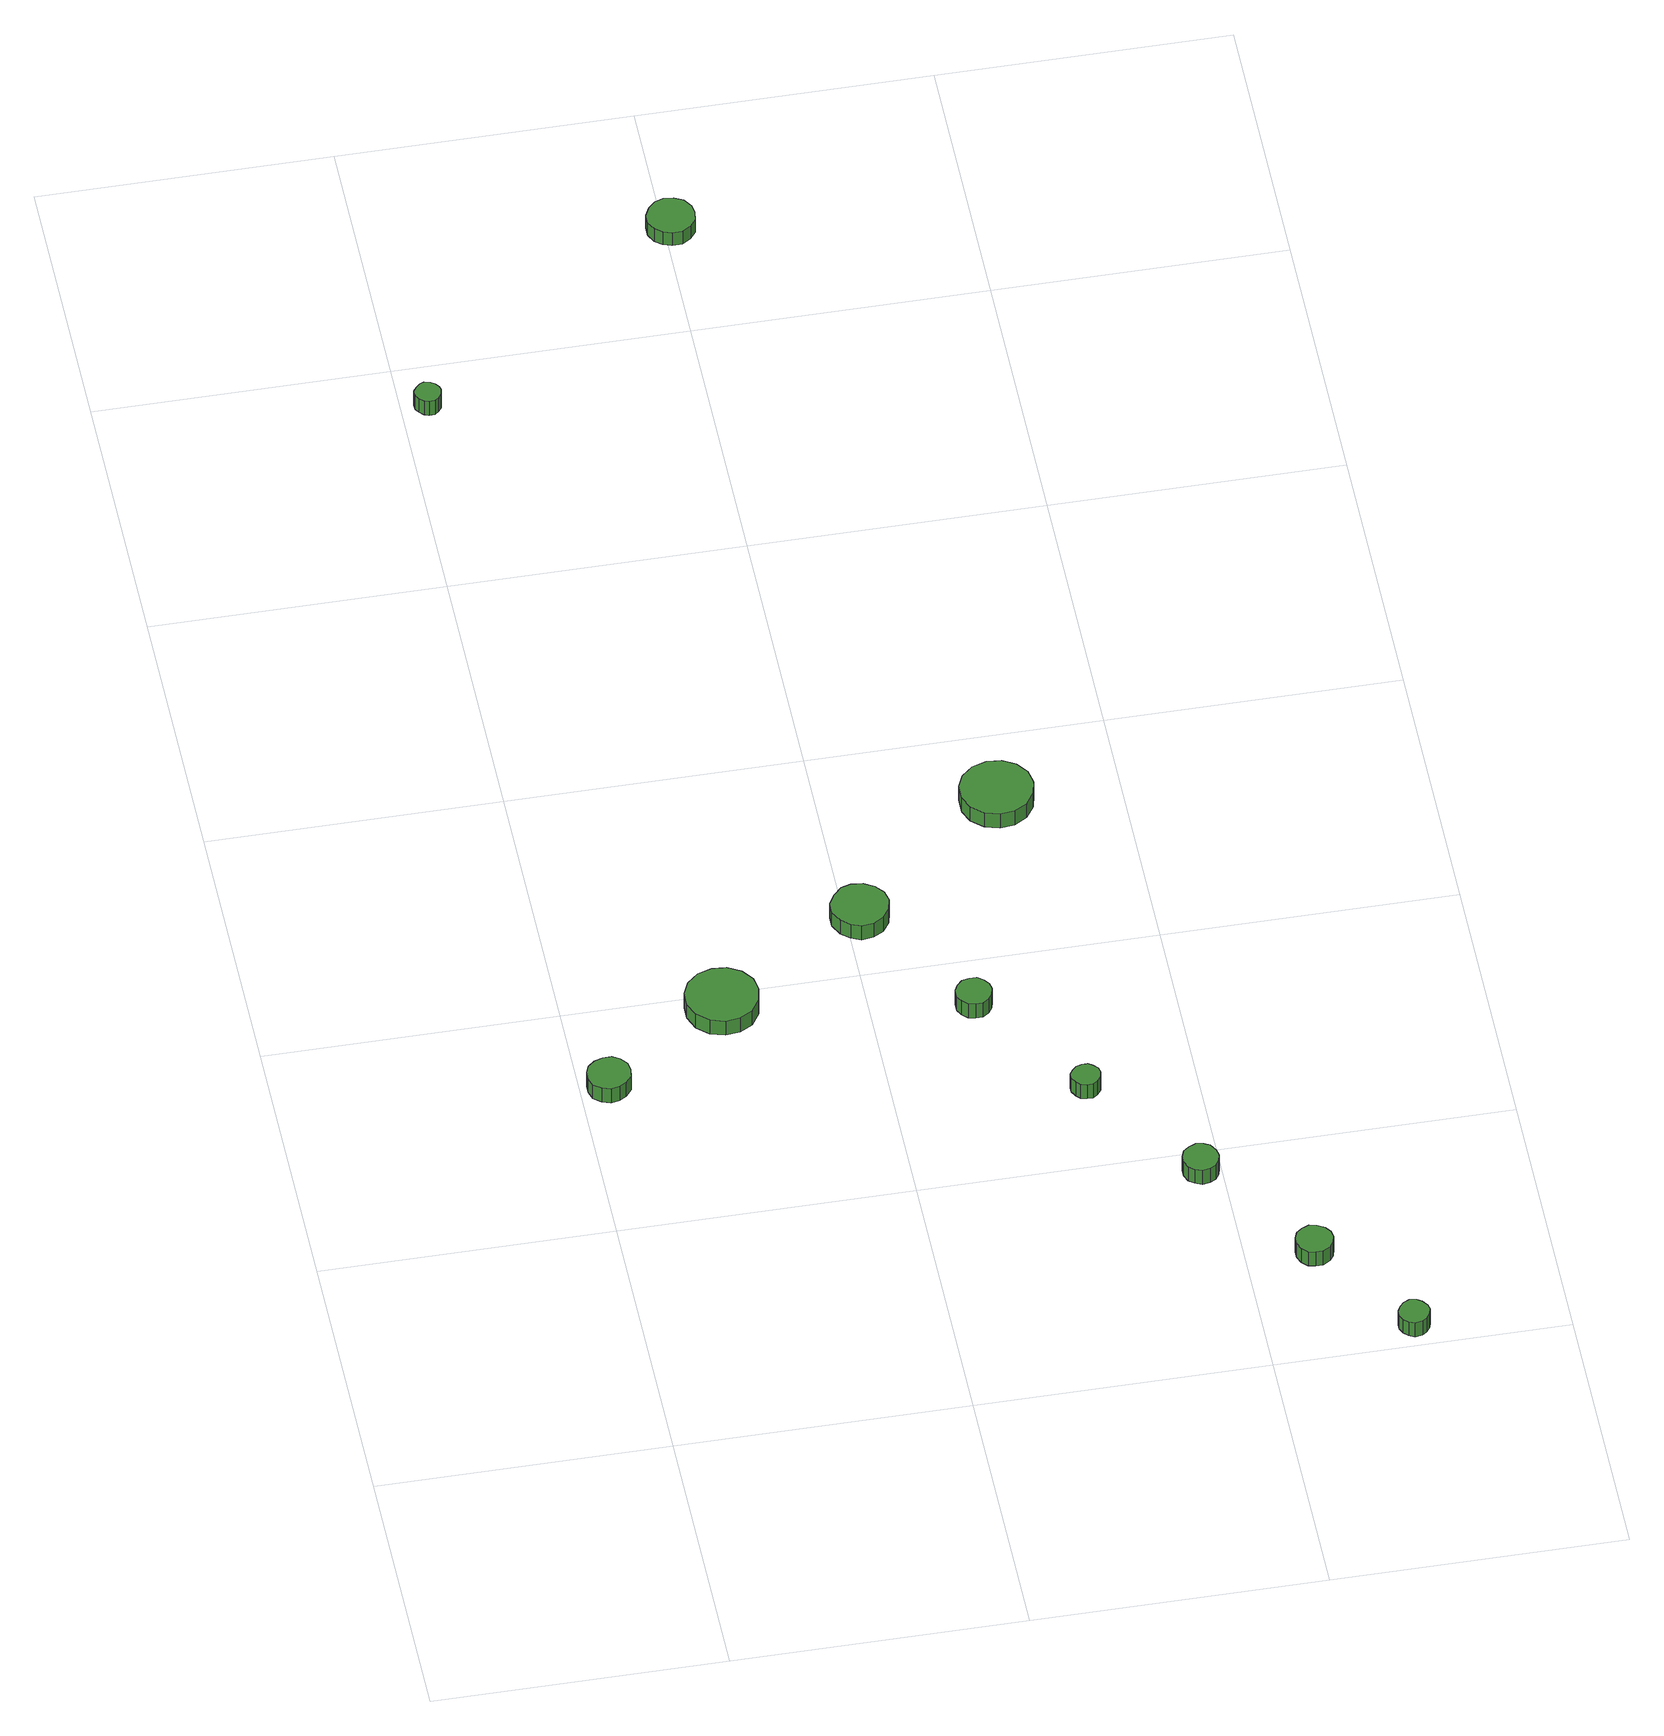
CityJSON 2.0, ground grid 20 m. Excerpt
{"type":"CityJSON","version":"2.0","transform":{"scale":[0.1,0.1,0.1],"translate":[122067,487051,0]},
"CityObjects":{
"tree1":{"type":"SolitaryVegetationObject","attributes":{"function":"something"},"geometry":[{"type":"MultiSurface","lod":"1","boundaries":[[[0,1,2,3,4,5,6,7,8,9,10,11,12,13,14]],[[15,16,17,18,19,20,21,22,23,24,25,26,27,28,29]],[[0,29,28,1]],[[1,28,27,2]],[[2,27,26,3]],[[3,26,25,4]],[[4,25,24,5]],[[5,24,23,6]],[[6,23,22,7]],[[7,22,21,8]],[[8,21,20,9]],[[9,20,19,10]],[[10,19,18,11]],[[11,18,17,12]],[[12,17,16,13]],[[13,16,15,14]],[[14,15,29,0]]]}]},
"tree2":{"type":"SolitaryVegetationObject","attributes":{"function":"something"},"geometry":[{"type":"MultiSurface","lod":"1","boundaries":[[[30,31,32,33,34,35,36,37,38,39,40,41,42,43,44]],[[45,46,47,48,49,50,51,52,53,54,55,56,57,58,59]],[[30,59,58,31]],[[31,58,57,32]],[[32,57,56,33]],[[33,56,55,34]],[[34,55,54,35]],[[35,54,53,36]],[[36,53,52,37]],[[37,52,51,38]],[[38,51,50,39]],[[39,50,49,40]],[[40,49,48,41]],[[41,48,47,42]],[[42,47,46,43]],[[43,46,45,44]],[[44,45,59,30]]]}]},
"tree3":{"type":"SolitaryVegetationObject","attributes":{"function":"something"},"geometry":[{"type":"MultiSurface","lod":"1","boundaries":[[[60,61,62,63,64,65,66,67,68,69,70,71,72,73,74]],[[75,76,77,78,79,80,81,82,83,84,85,86,87,88,89]],[[60,89,88,61]],[[61,88,87,62]],[[62,87,86,63]],[[63,86,85,64]],[[64,85,84,65]],[[65,84,83,66]],[[66,83,82,67]],[[67,82,81,68]],[[68,81,80,69]],[[69,80,79,70]],[[70,79,78,71]],[[71,78,77,72]],[[72,77,76,73]],[[73,76,75,74]],[[74,75,89,60]]]}]},
"tree4":{"type":"SolitaryVegetationObject","attributes":{"function":"something"},"geometry":[{"type":"MultiSurface","lod":"1","boundaries":[[[90,91,92,93,94,95,96,97,98,99,100,101,102,103,104]],[[105,106,107,108,109,110,111,112,113,114,115,116,117,118,119]],[[90,119,118,91]],[[91,118,117,92]],[[92,117,116,93]],[[93,116,115,94]],[[94,115,114,95]],[[95,114,113,96]],[[96,113,112,97]],[[97,112,111,98]],[[98,111,110,99]],[[99,110,109,100]],[[100,109,108,101]],[[101,108,107,102]],[[102,107,106,103]],[[103,106,105,104]],[[104,105,119,90]]]}]},
"tree5":{"type":"SolitaryVegetationObject","attributes":{"function":"something"},"geometry":[{"type":"MultiSurface","lod":"1","boundaries":[[[120,121,122,123,124,125,126,127,128,129,130,131,132,133,134]],[[135,136,137,138,139,140,141,142,143,144,145,146,147,148,149]],[[120,149,148,121]],[[121,148,147,122]],[[122,147,146,123]],[[123,146,145,124]],[[124,145,144,125]],[[125,144,143,126]],[[126,143,142,127]],[[127,142,141,128]],[[128,141,140,129]],[[129,140,139,130]],[[130,139,138,131]],[[131,138,137,132]],[[132,137,136,133]],[[133,136,135,134]],[[134,135,149,120]]]}]},
"tree6":{"type":"SolitaryVegetationObject","attributes":{"function":"something"},"geometry":[{"type":"MultiSurface","lod":"1","boundaries":[[[150,151,152,153,154,155,156,157,158,159,160,161,162,163,164]],[[165,166,167,168,169,170,171,172,173,174,175,176,177,178,179]],[[150,179,178,151]],[[151,178,177,152]],[[152,177,176,153]],[[153,176,175,154]],[[154,175,174,155]],[[155,174,173,156]],[[156,173,172,157]],[[157,172,171,158]],[[158,171,170,159]],[[159,170,169,160]],[[160,169,168,161]],[[161,168,167,162]],[[162,167,166,163]],[[163,166,165,164]],[[164,165,179,150]]]}]},
"tree7":{"type":"SolitaryVegetationObject","attributes":{"function":"something"},"geometry":[{"type":"MultiSurface","lod":"1","boundaries":[[[180,181,182,183,184,185,186,187,188,189,190,191,192,193,194]],[[195,196,197,198,199,200,201,202,203,204,205,206,207,208,209]],[[180,209,208,181]],[[181,208,207,182]],[[182,207,206,183]],[[183,206,205,184]],[[184,205,204,185]],[[185,204,203,186]],[[186,203,202,187]],[[187,202,201,188]],[[188,201,200,189]],[[189,200,199,190]],[[190,199,198,191]],[[191,198,197,192]],[[192,197,196,193]],[[193,196,195,194]],[[194,195,209,180]]]}]},
"tree8":{"type":"SolitaryVegetationObject","attributes":{"function":"something"},"geometry":[{"type":"MultiSurface","lod":"1","boundaries":[[[210,211,212,213,214,215,216,217,218,219,220,221,222,223,224]],[[225,226,227,228,229,230,231,232,233,234,235,236,237,238,239]],[[210,239,238,211]],[[211,238,237,212]],[[212,237,236,213]],[[213,236,235,214]],[[214,235,234,215]],[[215,234,233,216]],[[216,233,232,217]],[[217,232,231,218]],[[218,231,230,219]],[[219,230,229,220]],[[220,229,228,221]],[[221,228,227,222]],[[222,227,226,223]],[[223,226,225,224]],[[224,225,239,210]]]}]},
"tree9":{"type":"SolitaryVegetationObject","attributes":{"function":"something"},"geometry":[{"type":"MultiSurface","lod":"1","boundaries":[[[240,241,242,243,244,245,246,247,248,249,250,251,252,253,254]],[[255,256,257,258,259,260,261,262,263,264,265,266,267,268,269]],[[240,269,268,241]],[[241,268,267,242]],[[242,267,266,243]],[[243,266,265,244]],[[244,265,264,245]],[[245,264,263,246]],[[246,263,262,247]],[[247,262,261,248]],[[248,261,260,249]],[[249,260,259,250]],[[250,259,258,251]],[[251,258,257,252]],[[252,257,256,253]],[[253,256,255,254]],[[254,255,269,240]]]}]},
"tree10":{"type":"SolitaryVegetationObject","attributes":{"function":"something"},"geometry":[{"type":"MultiSurface","lod":"1","boundaries":[[[270,271,272,273,274,275,276,277,278,279,280,281,282,283,284]],[[285,286,287,288,289,290,291,292,293,294,295,296,297,298,299]],[[270,299,298,271]],[[271,298,297,272]],[[272,297,296,273]],[[273,296,295,274]],[[274,295,294,275]],[[275,294,293,276]],[[276,293,292,277]],[[277,292,291,278]],[[278,291,290,279]],[[279,290,289,280]],[[280,289,288,281]],[[281,288,287,282]],[[282,287,286,283]],[[283,286,285,284]],[[284,285,299,270]]]}]},
"tree11":{"type":"SolitaryVegetationObject","attributes":{"function":"something"},"geometry":[{"type":"MultiSurface","lod":"1","boundaries":[[[300,301,302,303,304,305,306,307,308,309,310,311,312,313,314]],[[315,316,317,318,319,320,321,322,323,324,325,326,327,328,329]],[[300,329,328,301]],[[301,328,327,302]],[[302,327,326,303]],[[303,326,325,304]],[[304,325,324,305]],[[305,324,323,306]],[[306,323,322,307]],[[307,322,321,308]],[[308,321,320,309]],[[309,320,319,310]],[[310,319,318,311]],[[311,318,317,312]],[[312,317,316,313]],[[313,316,315,314]],[[314,315,329,300]]]}]}
},
"vertices":[
[34,331,15],[33,337,15],[29,342,15],[24,345,15],[18,345,15],[12,343,15],[7,339,15],[5,334,15],[5,328,15],[7,322,15],[12,318,15],[18,316,15],[24,317,15],[29,320,15],[33,325,15],[33,325,2],[29,320,2],[24,317,2],[18,316,2],[12,318,2],[7,322,2],[5,328,2],[5,334,2],[7,339,2],[12,343,2],[18,345,2],[24,345,2],[29,342,2],[33,337,2],[34,331,2],
[130,387,16],[128,397,16],[122,405,16],[113,410,16],[103,411,16],[93,408,16],[85,401,16],[81,392,16],[81,382,16],[85,372,16],[93,365,16],[103,362,16],[113,363,16],[122,368,16],[128,377,16],[128,377,3],[122,368,3],[113,363,3],[103,362,3],[93,365,3],[85,372,3],[81,382,3],[81,392,3],[85,401,3],[93,408,3],[103,411,3],[113,410,3],[122,405,3],[128,397,3],[130,387,3],
[27,964,16],[26,967,16],[24,970,16],[21,972,16],[17,973,16],[14,972,16],[11,969,16],[9,966,16],[9,962,16],[11,959,16],[14,956,16],[17,955,16],[21,955,16],[24,957,16],[26,960,16],[26,960,3],[24,957,3],[21,955,3],[17,955,3],[14,956,3],[11,959,3],[9,962,3],[9,966,3],[11,969,3],[14,972,3],[17,973,3],[21,972,3],[24,970,3],[26,967,3],[27,964,3],
[229,451,16],[227,459,16],[222,465,16],[215,469,16],[207,470,16],[200,468,16],[194,462,16],[190,455,16],[190,447,16],[194,439,16],[200,434,16],[207,431,16],[215,432,16],[222,436,16],[227,443,16],[227,443,3],[222,436,3],[215,432,3],[207,431,3],[200,434,3],[194,439,3],[190,447,3],[190,455,3],[194,462,3],[200,468,3],[207,470,3],[215,469,3],[222,465,3],[227,459,3],[229,451,3],
[280,358,17],[279,363,17],[276,367,17],[272,370,17],[267,370,17],[262,369,17],[258,365,17],[256,361,17],[256,355,17],[258,351,17],[262,347,17],[267,346,17],[272,346,17],[276,349,17],[279,353,17],[279,353,4],[276,349,4],[272,346,4],[267,346,4],[262,347,4],[258,351,4],[256,355,4],[256,361,4],[258,365,4],[262,369,4],[267,370,4],[272,370,4],[276,367,4],[279,363,4],[280,358,4],
[336,270,17],[335,274,17],[332,277,17],[329,279,17],[325,279,17],[321,278,17],[318,275,17],[316,272,17],[316,268,17],[318,264,17],[321,261,17],[325,260,17],[329,260,17],[332,262,17],[335,266,17],[335,266,4],[332,262,4],[329,260,4],[325,260,4],[321,261,4],[318,264,4],[316,268,4],[316,272,4],[318,275,4],[321,278,4],[325,279,4],[329,279,4],[332,277,4],[335,274,4],[336,270,4],
[398,181,17],[397,186,17],[394,191,17],[390,193,17],[385,194,17],[380,192,17],[376,189,17],[374,184,17],[374,179,17],[376,174,17],[380,171,17],[385,169,17],[390,170,17],[394,172,17],[397,176,17],[397,176,4],[394,172,4],[390,170,4],[385,169,4],[380,171,4],[376,174,4],[374,179,4],[374,184,4],[376,189,4],[380,192,4],[385,194,4],[390,193,4],[394,191,4],[397,186,4],[398,181,4],
[458,94,17],[457,99,17],[454,103,17],[449,106,17],[444,107,17],[439,105,17],[435,102,17],[433,97,17],[433,92,17],[435,87,17],[439,83,17],[444,82,17],[449,82,17],[454,85,17],[457,89,17],[457,89,4],[454,85,4],[449,82,4],[444,82,4],[439,83,4],[435,87,4],[433,92,4],[433,97,4],[435,102,4],[439,105,4],[444,107,4],[449,106,4],[454,103,4],[457,99,4],[458,94,4],
[341,535,21],[339,545,21],[333,553,21],[324,558,21],[314,559,21],[304,556,21],[296,549,21],[292,540,21],[292,529,21],[296,520,21],[304,513,21],[314,510,21],[324,511,21],[333,516,21],[339,525,21],[339,525,8],[333,516,8],[324,511,8],[314,510,8],[304,513,8],[296,520,8],[292,529,8],[292,540,8],[296,549,8],[304,556,8],[314,559,8],[324,558,8],[333,553,8],[339,545,8],[341,535,8],
[508,17,17],[507,21,17],[504,25,17],[501,27,17],[496,28,17],[492,26,17],[489,23,17],[487,19,17],[487,15,17],[489,11,17],[492,8,17],[496,6,17],[501,7,17],[504,9,17],[507,13,17],[507,13,4],[504,9,4],[501,7,4],[496,6,4],[492,8,4],[489,11,4],[487,15,4],[487,19,4],[489,23,4],[492,26,4],[496,28,4],[501,27,4],[504,25,4],[507,21,4],[508,17,4],
[220,1092,17],[219,1098,17],[215,1104,17],[209,1107,17],[202,1108,17],[196,1106,17],[191,1101,17],[188,1095,17],[188,1088,17],[191,1082,17],[196,1078,17],[202,1076,17],[209,1076,17],[215,1080,17],[219,1085,17],[219,1085,5],[215,1080,5],[209,1076,5],[202,1076,5],[196,1078,5],[191,1082,5],[188,1088,5],[188,1095,5],[191,1101,5],[196,1106,5],[202,1108,5],[209,1107,5],[215,1104,5],[219,1098,5],[220,1092,5]
]}
